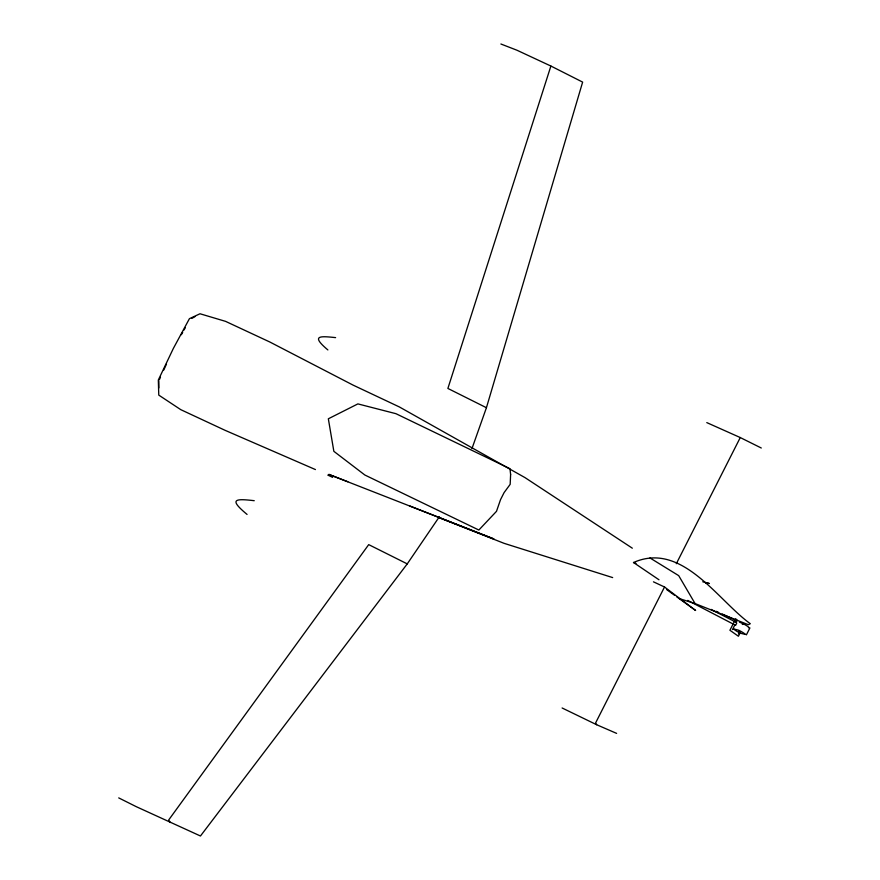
<?xml version="1.0" encoding="UTF-8"?>
<svg xmlns="http://www.w3.org/2000/svg" width="880" height="880" viewBox="0 0 880 880"><rect width="100%" height="100%" fill="white"/><g stroke="black" fill="none" stroke-linecap="round" stroke-linejoin="round"><path stroke-width="1.32" d="M158.796 387.981L158.818 380.853M471.977 448.558L486.431 407.715L582.637 82.104L550.891 66.044L516.879 50.193L500.885 44M550.891 66.044L447.887 388.443L486.431 407.715M159.368 379.654L160.468 377.245M163.746 370.04L166.485 364.034M653.455 581.834L664.521 586.993L595.606 722.942L596.651 724.724L616.616 733.381M676.324 563.706L740.267 437.558L761.288 448.008M735.834 618.607L729.916 630.267L738.419 636.24L740.476 632.181L738.705 631.169L740.476 632.181M732.479 629.596L734.877 624.866M736.076 622.501L737.275 620.147M738.485 633.853L739.596 631.675M746.383 634.876L749.914 627.924M181.368 334.697L182.688 332.354M183.997 330.022L185.317 327.69M118.712 797.896L136.213 806.652L200.464 836L407.253 563.882L439.373 516.725M748.44 627.792L748.924 627.462A7.216 1.056 26.9 0 0 742.28 623.293L739.442 622.138M191.928 318.362L194.964 316.635M658.977 579.766L633.501 562.507C681.967 541.079 717.508 600.083 750.299 623.711L748.341 624.712L695.079 603.581L679.382 598.631M335.61 337.623C319.594 335.896 310.629 335.368 327.877 349.943M254.243 500.698C234.355 498.344 228.866 499.279 247.071 514.437M705.353 582.626L709.302 583.506L702.757 581.79M612.667 577.588L504.086 543.334L438.009 517.253M742.236 624.217L742.973 624.47M633.501 562.507L636.02 563.398M347.798 481.756L328.823 474.375L493.911 538.956L409.948 506.055M706.783 422.609L740.267 437.558M315.436 469.568L225.027 430.298L180.774 409.662L158.774 395.109L158.323 380.017L173.349 348.447L189.42 318.681L200.013 313.764L225.544 321.354L269.797 341.99L353.056 385.099L399.366 406.945L525.008 477.62L632.335 548.196M716.122 611.303L718.586 612.403M722.282 614.064L735.845 620.147M327.789 475.101L332.651 477.356M596.651 724.724L562.122 707.982M407.253 563.882L368.709 544.621L168.718 819.94L170.225 822.514M711.15 609.411L736.296 622.413L736.725 623.139L735.625 625.317L687.731 600.413M649.946 557.942L678.7 575.641L695.079 603.581M666.677 589.589L674.476 595.21M676.698 596.816L695.629 610.478L664.521 586.993M510.62 474.441L510.169 484.352L504.086 492.624L500.555 499.587L496.496 511.324L478.852 530.035L364.859 475.024L333.85 451.319L328.339 418.792L357.885 403.898L395.945 413.688L509.949 468.688L510.62 474.441M745.393 634.425L740.509 633.259A7.15 1.045 26.9 0 1 733.645 628.947L738.749 630.245A7.216 1.056 26.9 0 1 745.393 634.425"/></g></svg>
